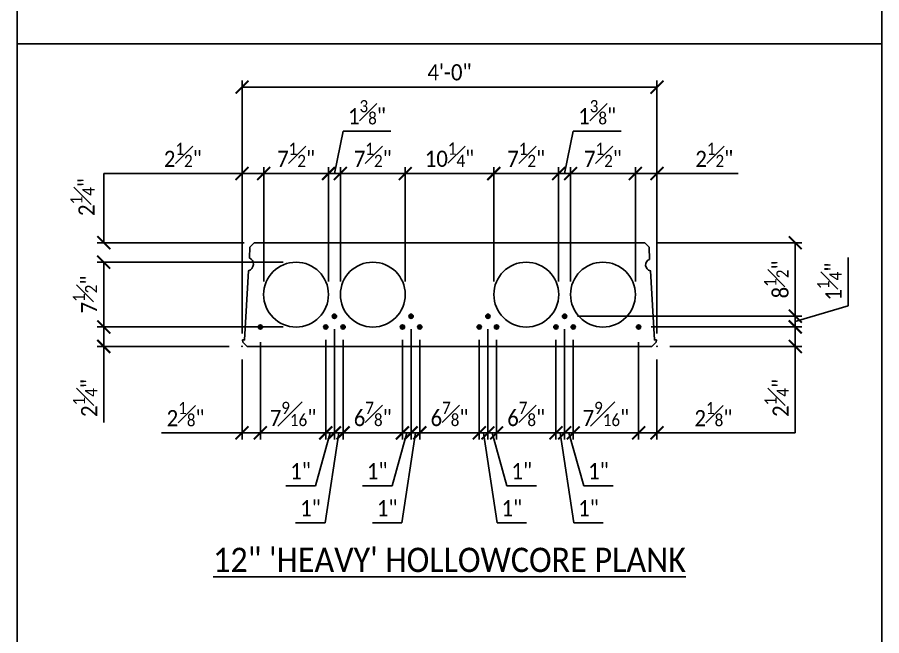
# Model space of a CAD drawing. Header units: inches. Extents: x -3086 to -2603, y 2997 to 3341.
# Drawn here: x -3085.9 to -2985.9, y 3068.5 to 3140 of the extents above; entities that cross this region are included whole.
import ezdxf

# ---------------------------------------------------------------- set-up
doc = ezdxf.new("R2010")
doc.units = ezdxf.units.IN
doc.header["$LTSCALE"] = 0.5
doc.header["$MEASUREMENT"] = 0
for name, color, linetype in [('PC PLK - 12H in CONT.', 150, 'Continuous'), ('PC PLK - 12L in CONT.', 151, 'Continuous'), ('PC PLK - DIMENSION', 220, 'Continuous'), ('PC PLK - TAG', 3, 'Continuous')]:
    doc.layers.add(name, color=color, linetype=linetype)
doc.layers.add('PC PLK - STRAND', color=7, linetype='Continuous', plot=False)
doc.layers.add('SHT - NO PLOT LINE 2', color=110, linetype='Continuous', plot=False)
doc.layers.get('0').freeze()
doc.styles.add('CMC-NARROW', font='calibril.ttf', dxfattribs={"width": 0.9})
doc.dimstyles.new('CMC-NARROW', dxfattribs={"dimscale": 96, "dimtxt": 0.078125, "dimasz": 0.0625, "dimexe": 0.03125, "dimexo": 0.0625, "dimgap": 0.03125, "dimtad": 1, "dimdec": 4, "dimzin": 3, "dimdsep": 46, "dimlunit": 4, "dimtxsty": 'CMC-NARROW', "dimblk": 'ARCHTICK', "dimcen": 0, "dimclrd": 256, "dimclre": 256, "dimclrt": 256, "dimazin": 1, "dimtfac": 0.75, "dimtdec": 4, "dimtofl": 0, "dimtmove": 1, "dimatfit": 0, "dimfxl": 1, "dimtfillclr": 256, "dimfrac": 1, "dimtzin": 0, "dimlwd": -1, "dimlwe": -1, "dimarcsym": 0})

# ---------------------------------------------------------------- blocks, each defined once
blk = doc.blocks.new('_ArchTick')
at = {"color": 0, "linetype": 'ByBlock', "const_width": 0.15}
blk.add_lwpolyline([(-0.5, -0.5), (0.5, 0.5)], dxfattribs=at)
blk = doc.blocks.new('*D156')
at = {"layer": 'Defpoints', "color": 0, "transparency": 16777216}
for p in [(-3011.94, 3131.93), (-3011.94, 3105.93), (-3059.94, 3101.93)]:
    blk.add_point(p, dxfattribs=at)
at = {"layer": 'PC PLK - DIMENSION', "transparency": 16777216}
for p, q in [((-3059.94, 3103.43), (-3059.94, 3132.68)), ((-3011.94, 3107.43), (-3011.94, 3132.68)), ((-3059.94, 3131.93), (-3011.94, 3131.93))]:
    blk.add_line(p, q, dxfattribs=at)
at = {"layer": 'PC PLK - DIMENSION', "transparency": 16777216, "xscale": 1.5, "yscale": 1.5, "zscale": 1.5, "rotation": 180}
blk.add_blockref('_ArchTick', (-3059.94, 3131.93), dxfattribs=at)
at = {"layer": 'PC PLK - DIMENSION', "transparency": 16777216, "xscale": 1.5, "yscale": 1.5, "zscale": 1.5}
blk.add_blockref('_ArchTick', (-3011.94, 3131.93), dxfattribs=at)
at = {"layer": 'PC PLK - DIMENSION', "transparency": 16777216, "insert": (-3035.94, 3133.63), "char_height": 1.875, "attachment_point": 5, "style": 'CMC-NARROW'}
blk.add_mtext('4\'-0"', dxfattribs=at)
blk = doc.blocks.new('*D157')
at = {"layer": 'Defpoints', "color": 0, "transparency": 16777216}
for p in [(-3057.44, 3121.93), (-3057.44, 3107.93), (-3059.94, 3101.93)]:
    blk.add_point(p, dxfattribs=at)
at = {"layer": 'PC PLK - DIMENSION', "transparency": 16777216}
for p, q in [((-3059.94, 3103.43), (-3059.94, 3122.68)), ((-3057.44, 3109.43), (-3057.44, 3122.68)), ((-3069.55, 3121.93), (-3059.94, 3121.93)), ((-3059.94, 3121.93), (-3061.44, 3121.93)), ((-3059.94, 3121.93), (-3057.44, 3121.93)), ((-3057.44, 3121.93), (-3055.94, 3121.93))]:
    blk.add_line(p, q, dxfattribs=at)
at = {"layer": 'PC PLK - DIMENSION', "transparency": 16777216, "xscale": 1.5, "yscale": 1.5, "zscale": 1.5}
blk.add_blockref('_ArchTick', (-3059.94, 3121.93), dxfattribs=at)
at = {"layer": 'PC PLK - DIMENSION', "transparency": 16777216, "xscale": 1.5, "yscale": 1.5, "zscale": 1.5, "rotation": 180}
blk.add_blockref('_ArchTick', (-3057.44, 3121.93), dxfattribs=at)
at = {"layer": 'PC PLK - DIMENSION', "transparency": 16777216, "insert": (-3066.79, 3124.09), "char_height": 1.875, "attachment_point": 5, "style": 'CMC-NARROW'}
blk.add_mtext('2{\\H0.75x;\\S1#2;}"', dxfattribs=at)
blk = doc.blocks.new('*D158')
at = {"layer": 'Defpoints', "color": 0, "transparency": 16777216}
for p in [(-3075.94, 3104.18), (-3053.69, 3104.18), (-3059.94, 3101.93)]:
    blk.add_point(p, dxfattribs=at)
at = {"layer": 'PC PLK - DIMENSION', "transparency": 16777216}
for p, q in [((-3075.94, 3104.18), (-3075.94, 3105.68)), ((-3055.19, 3104.18), (-3076.69, 3104.18)), ((-3075.94, 3101.93), (-3075.94, 3104.18)), ((-3061.44, 3101.93), (-3076.69, 3101.93)), ((-3075.94, 3101.93), (-3075.94, 3100.43)), ((-3075.94, 3093.14), (-3075.94, 3101.93))]:
    blk.add_line(p, q, dxfattribs=at)
at = {"layer": 'PC PLK - DIMENSION', "transparency": 16777216, "xscale": 1.5, "yscale": 1.5, "zscale": 1.5}
for p, rotation in [((-3075.94, 3104.18), 270), ((-3075.94, 3101.93), 90)]:
    blk.add_blockref('_ArchTick', p, dxfattribs=dict(at, rotation=rotation))
at = {"layer": 'PC PLK - DIMENSION', "transparency": 16777216, "insert": (-3078.1, 3095.96), "char_height": 1.875, "attachment_point": 5, "rotation": 90, "style": 'CMC-NARROW'}
blk.add_mtext('2{\\H0.75x;\\S1#4;}"', dxfattribs=at)
blk = doc.blocks.new('*D159')
at = {"layer": 'Defpoints', "color": 0, "transparency": 16777216}
for p in [(-3075.94, 3111.68), (-3053.69, 3111.68), (-3053.69, 3104.18)]:
    blk.add_point(p, dxfattribs=at)
at = {"layer": 'PC PLK - DIMENSION', "transparency": 16777216}
for p, q in [((-3055.19, 3111.68), (-3076.69, 3111.68)), ((-3075.94, 3104.18), (-3075.94, 3111.68)), ((-3055.19, 3104.18), (-3076.69, 3104.18))]:
    blk.add_line(p, q, dxfattribs=at)
at = {"layer": 'PC PLK - DIMENSION', "transparency": 16777216, "xscale": 1.5, "yscale": 1.5, "zscale": 1.5}
for p, rotation in [((-3075.94, 3111.68), 90), ((-3075.94, 3104.18), 270)]:
    blk.add_blockref('_ArchTick', p, dxfattribs=dict(at, rotation=rotation))
at = {"layer": 'PC PLK - DIMENSION', "transparency": 16777216, "insert": (-3078.11, 3107.93), "char_height": 1.875, "attachment_point": 5, "rotation": 90, "style": 'CMC-NARROW'}
blk.add_mtext('7{\\H0.75x;\\S1#2;}"', dxfattribs=at)
blk = doc.blocks.new('*D160')
at = {"layer": 'Defpoints', "color": 0, "transparency": 16777216}
for p in [(-3075.94, 3113.93), (-3058.19, 3113.93), (-3053.69, 3111.68)]:
    blk.add_point(p, dxfattribs=at)
at = {"layer": 'PC PLK - DIMENSION', "transparency": 16777216}
for p, q in [((-3075.94, 3113.93), (-3075.94, 3115.43)), ((-3059.69, 3113.93), (-3076.69, 3113.93)), ((-3055.19, 3111.68), (-3076.69, 3111.68)), ((-3075.94, 3111.68), (-3075.94, 3110.18))]:
    blk.add_line(p, q, dxfattribs=at)
at = {"layer": 'PC PLK - DIMENSION', "transparency": 16777216, "xscale": 1.5, "yscale": 1.5, "zscale": 1.5}
for p, rotation in [((-3075.94, 3113.93), 270), ((-3075.94, 3111.68), 90)]:
    blk.add_blockref('_ArchTick', p, dxfattribs=dict(at, rotation=rotation))
at = {"layer": 'PC PLK - DIMENSION', "transparency": 16777216, "insert": (-3078.41, 3119.21), "char_height": 1.875, "attachment_point": 5, "rotation": 90, "style": 'CMC-NARROW'}
blk.add_mtext('2{\\H0.75x;\\S1#4;}"', dxfattribs=at)
blk = doc.blocks.new('*D161')
at = {"layer": 'Defpoints', "color": 0, "transparency": 16777216}
for p in [(-3049.94, 3121.93), (-3057.44, 3107.93), (-3049.94, 3107.93)]:
    blk.add_point(p, dxfattribs=at)
at = {"layer": 'PC PLK - DIMENSION', "transparency": 16777216}
for p, q in [((-3057.44, 3109.43), (-3057.44, 3122.68)), ((-3049.94, 3109.43), (-3049.94, 3122.68)), ((-3057.44, 3121.93), (-3049.94, 3121.93))]:
    blk.add_line(p, q, dxfattribs=at)
at = {"layer": 'PC PLK - DIMENSION', "transparency": 16777216, "xscale": 1.5, "yscale": 1.5, "zscale": 1.5, "rotation": 180}
blk.add_blockref('_ArchTick', (-3057.44, 3121.93), dxfattribs=at)
at = {"layer": 'PC PLK - DIMENSION', "transparency": 16777216, "xscale": 1.5, "yscale": 1.5, "zscale": 1.5}
blk.add_blockref('_ArchTick', (-3049.94, 3121.93), dxfattribs=at)
at = {"layer": 'PC PLK - DIMENSION', "transparency": 16777216, "insert": (-3053.69, 3124.09), "char_height": 1.875, "attachment_point": 5, "style": 'CMC-NARROW'}
blk.add_mtext('7{\\H0.75x;\\S1#2;}"', dxfattribs=at)
blk = doc.blocks.new('*D149')
at = {"layer": 'Defpoints', "color": 0, "transparency": 16777216}
for p in [(-3057.82, 3103.93), (-3059.94, 3101.93), (-3057.82, 3091.93)]:
    blk.add_point(p, dxfattribs=at)
at = {"layer": 'PC PLK - DIMENSION', "transparency": 16777216}
for p, q in [((-3057.82, 3102.43), (-3057.82, 3091.18)), ((-3059.94, 3100.43), (-3059.94, 3091.18)), ((-3069.26, 3091.93), (-3059.94, 3091.93)), ((-3059.94, 3091.93), (-3061.44, 3091.93)), ((-3059.94, 3091.93), (-3057.82, 3091.93)), ((-3057.82, 3091.93), (-3056.32, 3091.93))]:
    blk.add_line(p, q, dxfattribs=at)
at = {"layer": 'PC PLK - DIMENSION', "transparency": 16777216, "xscale": 1.5, "yscale": 1.5, "zscale": 1.5}
blk.add_blockref('_ArchTick', (-3059.94, 3091.93), dxfattribs=at)
at = {"layer": 'PC PLK - DIMENSION', "transparency": 16777216, "xscale": 1.5, "yscale": 1.5, "zscale": 1.5, "rotation": 180}
blk.add_blockref('_ArchTick', (-3057.82, 3091.93), dxfattribs=at)
at = {"layer": 'PC PLK - DIMENSION', "transparency": 16777216, "insert": (-3066.47, 3094.1), "char_height": 1.875, "attachment_point": 5, "style": 'CMC-NARROW'}
blk.add_mtext('2{\\H0.75x;\\S1#8;}"', dxfattribs=at)
blk = doc.blocks.new('*D150')
at = {"layer": 'Defpoints', "color": 0, "transparency": 16777216}
for p in [(-3050.25, 3104.18), (-3057.82, 3103.93), (-3050.25, 3091.93)]:
    blk.add_point(p, dxfattribs=at)
at = {"layer": 'PC PLK - DIMENSION', "transparency": 16777216}
for p, q in [((-3057.82, 3102.43), (-3057.82, 3091.18)), ((-3050.25, 3102.68), (-3050.25, 3091.18)), ((-3057.82, 3091.93), (-3050.25, 3091.93))]:
    blk.add_line(p, q, dxfattribs=at)
at = {"layer": 'PC PLK - DIMENSION', "transparency": 16777216, "xscale": 1.5, "yscale": 1.5, "zscale": 1.5, "rotation": 180}
blk.add_blockref('_ArchTick', (-3057.82, 3091.93), dxfattribs=at)
at = {"layer": 'PC PLK - DIMENSION', "transparency": 16777216, "xscale": 1.5, "yscale": 1.5, "zscale": 1.5}
blk.add_blockref('_ArchTick', (-3050.25, 3091.93), dxfattribs=at)
at = {"layer": 'PC PLK - DIMENSION', "transparency": 16777216, "insert": (-3054.04, 3094.12), "char_height": 1.875, "attachment_point": 5, "style": 'CMC-NARROW'}
blk.add_mtext('7{\\H0.75x;\\S9#16;}"', dxfattribs=at)
blk = doc.blocks.new('*D151')
at = {"layer": 'Defpoints', "color": 0, "transparency": 16777216}
for p in [(-3049.25, 3105.43), (-3050.25, 3104.18), (-3049.25, 3091.93)]:
    blk.add_point(p, dxfattribs=at)
at = {"layer": 'PC PLK - DIMENSION', "transparency": 16777216}
for p, q in [((-3049.25, 3103.93), (-3049.25, 3091.18)), ((-3050.25, 3102.68), (-3050.25, 3091.18)), ((-3050.25, 3091.93), (-3051.75, 3091.93)), ((-3049.75, 3091.93), (-3051.46, 3085.82)), ((-3050.25, 3091.93), (-3049.25, 3091.93)), ((-3049.25, 3091.93), (-3047.75, 3091.93)), ((-3051.46, 3085.82), (-3054.88, 3085.82))]:
    blk.add_line(p, q, dxfattribs=at)
at = {"layer": 'PC PLK - DIMENSION', "transparency": 16777216, "xscale": 1.5, "yscale": 1.5, "zscale": 1.5}
blk.add_blockref('_ArchTick', (-3050.25, 3091.93), dxfattribs=at)
at = {"layer": 'PC PLK - DIMENSION', "transparency": 16777216, "xscale": 1.5, "yscale": 1.5, "zscale": 1.5, "rotation": 180}
blk.add_blockref('_ArchTick', (-3049.25, 3091.93), dxfattribs=at)
at = {"layer": 'PC PLK - DIMENSION', "transparency": 16777216, "insert": (-3053.17, 3087.51), "char_height": 1.875, "attachment_point": 5, "style": 'CMC-NARROW'}
blk.add_mtext('1"', dxfattribs=at)
blk = doc.blocks.new('*D152')
at = {"layer": 'Defpoints', "color": 0, "transparency": 16777216}
for p in [(-3049.25, 3105.43), (-3048.25, 3104.18), (-3048.25, 3091.93)]:
    blk.add_point(p, dxfattribs=at)
at = {"layer": 'PC PLK - DIMENSION', "transparency": 16777216}
for p, q in [((-3049.25, 3103.93), (-3049.25, 3091.18)), ((-3048.25, 3102.68), (-3048.25, 3091.18)), ((-3049.25, 3091.93), (-3050.75, 3091.93)), ((-3048.75, 3091.93), (-3050.32, 3081.52)), ((-3049.25, 3091.93), (-3048.25, 3091.93)), ((-3048.25, 3091.93), (-3046.75, 3091.93)), ((-3050.32, 3081.52), (-3053.74, 3081.52))]:
    blk.add_line(p, q, dxfattribs=at)
at = {"layer": 'PC PLK - DIMENSION', "transparency": 16777216, "xscale": 1.5, "yscale": 1.5, "zscale": 1.5}
blk.add_blockref('_ArchTick', (-3049.25, 3091.93), dxfattribs=at)
at = {"layer": 'PC PLK - DIMENSION', "transparency": 16777216, "xscale": 1.5, "yscale": 1.5, "zscale": 1.5, "rotation": 180}
blk.add_blockref('_ArchTick', (-3048.25, 3091.93), dxfattribs=at)
at = {"layer": 'PC PLK - DIMENSION', "transparency": 16777216, "insert": (-3052.03, 3083.21), "char_height": 1.875, "attachment_point": 5, "style": 'CMC-NARROW'}
blk.add_mtext('1"', dxfattribs=at)
blk = doc.blocks.new('*D153')
at = {"layer": 'Defpoints', "color": 0, "transparency": 16777216}
for p in [(-3013.37, 3113.93), (-3022.63, 3105.43), (-2995.94, 3105.43)]:
    blk.add_point(p, dxfattribs=at)
at = {"layer": 'PC PLK - DIMENSION', "transparency": 16777216}
for p, q in [((-3011.87, 3113.93), (-2995.19, 3113.93)), ((-2995.94, 3113.93), (-2995.94, 3105.43)), ((-3021.13, 3105.43), (-2995.19, 3105.43))]:
    blk.add_line(p, q, dxfattribs=at)
at = {"layer": 'PC PLK - DIMENSION', "transparency": 16777216, "xscale": 1.5, "yscale": 1.5, "zscale": 1.5}
for p, rotation in [((-2995.94, 3113.93), 90), ((-2995.94, 3105.43), 270)]:
    blk.add_blockref('_ArchTick', p, dxfattribs=dict(at, rotation=rotation))
at = {"layer": 'PC PLK - DIMENSION', "transparency": 16777216, "insert": (-2998.12, 3109.68), "char_height": 1.875, "attachment_point": 5, "rotation": 90, "style": 'CMC-NARROW'}
blk.add_mtext('8{\\H0.75x;\\S1#2;}"', dxfattribs=at)
blk = doc.blocks.new('*D154')
at = {"layer": 'Defpoints', "color": 0, "transparency": 16777216}
for p in [(-3022.63, 3105.43), (-3014.13, 3104.18), (-2995.94, 3104.18)]:
    blk.add_point(p, dxfattribs=at)
at = {"layer": 'PC PLK - DIMENSION', "transparency": 16777216}
for p, q in [((-2989.84, 3106.63), (-2989.84, 3112.2)), ((-2995.94, 3105.43), (-2995.94, 3106.93)), ((-2995.94, 3104.8), (-2989.84, 3106.63)), ((-3021.13, 3105.43), (-2995.19, 3105.43)), ((-2995.94, 3105.43), (-2995.94, 3104.18)), ((-3012.63, 3104.18), (-2995.19, 3104.18)), ((-2995.94, 3104.18), (-2995.94, 3102.68))]:
    blk.add_line(p, q, dxfattribs=at)
at = {"layer": 'PC PLK - DIMENSION', "transparency": 16777216, "xscale": 1.5, "yscale": 1.5, "zscale": 1.5}
for p, rotation in [((-2995.94, 3105.43), 270), ((-2995.94, 3104.18), 90)]:
    blk.add_blockref('_ArchTick', p, dxfattribs=dict(at, rotation=rotation))
at = {"layer": 'PC PLK - DIMENSION', "transparency": 16777216, "insert": (-2992, 3109.42), "char_height": 1.875, "attachment_point": 5, "rotation": 90, "style": 'CMC-NARROW'}
blk.add_mtext('1{\\H0.75x;\\S1#4;}"', dxfattribs=at)
blk = doc.blocks.new('*D155')
at = {"layer": 'Defpoints', "color": 0, "transparency": 16777216}
for p in [(-3014.13, 3104.18), (-3011.94, 3101.93), (-2995.94, 3101.93)]:
    blk.add_point(p, dxfattribs=at)
at = {"layer": 'PC PLK - DIMENSION', "transparency": 16777216}
for p, q in [((-2995.94, 3104.18), (-2995.94, 3105.68)), ((-3012.63, 3104.18), (-2995.19, 3104.18)), ((-2995.94, 3104.18), (-2995.94, 3101.93)), ((-3010.44, 3101.93), (-2995.19, 3101.93)), ((-2995.94, 3101.93), (-2995.94, 3100.43)), ((-2995.94, 3093.15), (-2995.94, 3101.93))]:
    blk.add_line(p, q, dxfattribs=at)
at = {"layer": 'PC PLK - DIMENSION', "transparency": 16777216, "xscale": 1.5, "yscale": 1.5, "zscale": 1.5}
for p, rotation in [((-2995.94, 3104.18), 270), ((-2995.94, 3101.93), 90)]:
    blk.add_blockref('_ArchTick', p, dxfattribs=dict(at, rotation=rotation))
at = {"layer": 'PC PLK - DIMENSION', "transparency": 16777216, "insert": (-2998.1, 3095.97), "char_height": 1.875, "attachment_point": 5, "rotation": 90, "style": 'CMC-NARROW'}
blk.add_mtext('2{\\H0.75x;\\S1#4;}"', dxfattribs=at)
blk = doc.blocks.new('CMC - 12in HOLLOWCORE HEAVY PLAN USE')
at = {"layer": 'PC PLK - STRAND'}
h = blk.add_hatch(color=256, dxfattribs=at)
h.dxf.hatch_style = 1
h.paths.add_polyline_path([(10.44, 3.5, 1), (10.94, 3.5, 1)])
h = blk.add_hatch(color=256, dxfattribs=at)
h.dxf.hatch_style = 1
h.paths.add_polyline_path([(19.31, 3.5, 1), (19.81, 3.5, 1)])
h = blk.add_hatch(color=256, dxfattribs=at)
h.dxf.hatch_style = 1
h.paths.add_polyline_path([(28.19, 3.5, 1), (28.69, 3.5, 1)])
h = blk.add_hatch(color=256, dxfattribs=at)
h.dxf.hatch_style = 1
h.paths.add_polyline_path([(37.06, 3.5, 1), (37.56, 3.5, 1)])
h = blk.add_hatch(color=256, dxfattribs=at)
h.dxf.hatch_style = 1
h.paths.add_polyline_path([(1.88, 2.25, 1), (2.38, 2.25, 1)])
h = blk.add_hatch(color=256, dxfattribs=at)
h.dxf.hatch_style = 1
h.paths.add_polyline_path([(9.44, 2.25, 1), (9.94, 2.25, 1)])
h = blk.add_hatch(color=256, dxfattribs=at)
h.dxf.hatch_style = 1
h.paths.add_polyline_path([(11.44, 2.25, 1), (11.94, 2.25, 1)])
h = blk.add_hatch(color=256, dxfattribs=at)
h.dxf.hatch_style = 1
h.paths.add_polyline_path([(18.31, 2.25, 1), (18.81, 2.25, 1)])
h = blk.add_hatch(color=256, dxfattribs=at)
h.dxf.hatch_style = 1
h.paths.add_polyline_path([(20.31, 2.25, 1), (20.81, 2.25, 1)])
h = blk.add_hatch(color=256, dxfattribs=at)
h.dxf.hatch_style = 1
h.paths.add_polyline_path([(27.19, 2.25, 1), (27.69, 2.25, 1)])
h = blk.add_hatch(color=256, dxfattribs=at)
h.dxf.hatch_style = 1
h.paths.add_polyline_path([(29.19, 2.25, 1), (29.69, 2.25, 1)])
h = blk.add_hatch(color=256, dxfattribs=at)
h.dxf.hatch_style = 1
h.paths.add_polyline_path([(36.06, 2.25, 1), (36.56, 2.25, 1)])
h = blk.add_hatch(color=256, dxfattribs=at)
h.dxf.hatch_style = 1
h.paths.add_polyline_path([(38.06, 2.25, 1), (38.56, 2.25, 1)])
h = blk.add_hatch(color=256, dxfattribs=at)
h.dxf.hatch_style = 1
h.paths.add_polyline_path([(45.63, 2.25, 1), (46.13, 2.25, 1)])
at = {"layer": 'PC PLK - 12H in CONT.'}
blk.add_lwpolyline([(46.58, 12), (1.42, 12), (0.92, 11.5), (0.85, 10.25, -0.67896), (0.76, 8.76), (0.3, 0.75), (0.06, 0.75), (0.09, 0.51), (0.6, 0), (47.4, 0), (47.91, 0.51), (47.94, 0.75), (47.7, 0.75), (47.24, 8.76, -0.77), (47.15, 10.07), (47.08, 11.5)], format="xyb", close=True, dxfattribs=at)
for centre in [(6.25, 6), (15.13, 6), (32.88, 6), (41.75, 6)]:
    blk.add_circle(centre, 3.75, dxfattribs=at)
at = {"layer": 'PC PLK - 12L in CONT.'}
for p in [(0, 0), (48, 0)]:
    blk.add_point(p, dxfattribs=at)
at = {"layer": 'PC PLK - STRAND'}
for centre in [(10.69, 3.5), (19.56, 3.5), (28.44, 3.5), (37.31, 3.5), (2.13, 2.25), (9.69, 2.25), (11.69, 2.25), (18.56, 2.25), (20.56, 2.25), (27.44, 2.25), (29.44, 2.25), (36.31, 2.25), (38.31, 2.25), (45.88, 2.25)]:
    blk.add_circle(centre, 0.25, dxfattribs=at)
blk = doc.blocks.new('*D163')
at = {"layer": 'Defpoints', "color": 0, "transparency": 16777216}
for p in [(-3048.57, 3121.93), (-3049.94, 3107.93), (-3048.57, 3107.93)]:
    blk.add_point(p, dxfattribs=at)
at = {"layer": 'PC PLK - DIMENSION', "transparency": 16777216}
for p, q in [((-3049.25, 3121.93), (-3048.26, 3126.83)), ((-3048.26, 3126.83), (-3042.71, 3126.83)), ((-3049.94, 3109.43), (-3049.94, 3122.68)), ((-3048.57, 3109.43), (-3048.57, 3122.68)), ((-3049.94, 3121.93), (-3051.44, 3121.93)), ((-3049.94, 3121.93), (-3048.57, 3121.93)), ((-3048.57, 3121.93), (-3047.07, 3121.93))]:
    blk.add_line(p, q, dxfattribs=at)
at = {"layer": 'PC PLK - DIMENSION', "transparency": 16777216, "xscale": 1.5, "yscale": 1.5, "zscale": 1.5}
blk.add_blockref('_ArchTick', (-3049.94, 3121.93), dxfattribs=at)
at = {"layer": 'PC PLK - DIMENSION', "transparency": 16777216, "xscale": 1.5, "yscale": 1.5, "zscale": 1.5, "rotation": 180}
blk.add_blockref('_ArchTick', (-3048.57, 3121.93), dxfattribs=at)
at = {"layer": 'PC PLK - DIMENSION', "transparency": 16777216, "insert": (-3045.49, 3129.02), "char_height": 1.875, "attachment_point": 5, "style": 'CMC-NARROW'}
blk.add_mtext('1{\\H0.75x;\\S3#8;}"', dxfattribs=at)
blk = doc.blocks.new('*D164')
at = {"layer": 'Defpoints', "color": 0, "transparency": 16777216}
for p in [(-3041.07, 3121.93), (-3048.57, 3107.93), (-3041.07, 3107.93)]:
    blk.add_point(p, dxfattribs=at)
at = {"layer": 'PC PLK - DIMENSION', "transparency": 16777216}
for p, q in [((-3048.57, 3109.43), (-3048.57, 3122.68)), ((-3041.07, 3109.43), (-3041.07, 3122.68)), ((-3048.57, 3121.93), (-3041.07, 3121.93))]:
    blk.add_line(p, q, dxfattribs=at)
at = {"layer": 'PC PLK - DIMENSION', "transparency": 16777216, "xscale": 1.5, "yscale": 1.5, "zscale": 1.5, "rotation": 180}
blk.add_blockref('_ArchTick', (-3048.57, 3121.93), dxfattribs=at)
at = {"layer": 'PC PLK - DIMENSION', "transparency": 16777216, "xscale": 1.5, "yscale": 1.5, "zscale": 1.5}
blk.add_blockref('_ArchTick', (-3041.07, 3121.93), dxfattribs=at)
at = {"layer": 'PC PLK - DIMENSION', "transparency": 16777216, "insert": (-3044.82, 3124.09), "char_height": 1.875, "attachment_point": 5, "style": 'CMC-NARROW'}
blk.add_mtext('7{\\H0.75x;\\S1#2;}"', dxfattribs=at)
blk = doc.blocks.new('*D165')
at = {"layer": 'Defpoints', "color": 0, "transparency": 16777216}
for p in [(-3030.82, 3121.93), (-3041.07, 3107.93), (-3030.82, 3107.93)]:
    blk.add_point(p, dxfattribs=at)
at = {"layer": 'PC PLK - DIMENSION', "transparency": 16777216}
for p, q in [((-3041.07, 3109.43), (-3041.07, 3122.68)), ((-3030.82, 3109.43), (-3030.82, 3122.68)), ((-3041.07, 3121.93), (-3030.82, 3121.93))]:
    blk.add_line(p, q, dxfattribs=at)
at = {"layer": 'PC PLK - DIMENSION', "transparency": 16777216, "xscale": 1.5, "yscale": 1.5, "zscale": 1.5, "rotation": 180}
blk.add_blockref('_ArchTick', (-3041.07, 3121.93), dxfattribs=at)
at = {"layer": 'PC PLK - DIMENSION', "transparency": 16777216, "xscale": 1.5, "yscale": 1.5, "zscale": 1.5}
blk.add_blockref('_ArchTick', (-3030.82, 3121.93), dxfattribs=at)
at = {"layer": 'PC PLK - DIMENSION', "transparency": 16777216, "insert": (-3035.94, 3124.1), "char_height": 1.875, "attachment_point": 5, "style": 'CMC-NARROW'}
blk.add_mtext('10{\\H0.75x;\\S1#4;}"', dxfattribs=at)
blk = doc.blocks.new('*D166')
at = {"layer": 'Defpoints', "color": 0, "transparency": 16777216}
for p in [(-3023.32, 3121.93), (-3030.82, 3107.93), (-3023.32, 3107.93)]:
    blk.add_point(p, dxfattribs=at)
at = {"layer": 'PC PLK - DIMENSION', "transparency": 16777216}
for p, q in [((-3030.82, 3109.43), (-3030.82, 3122.68)), ((-3023.32, 3109.43), (-3023.32, 3122.68)), ((-3030.82, 3121.93), (-3023.32, 3121.93))]:
    blk.add_line(p, q, dxfattribs=at)
at = {"layer": 'PC PLK - DIMENSION', "transparency": 16777216, "xscale": 1.5, "yscale": 1.5, "zscale": 1.5, "rotation": 180}
blk.add_blockref('_ArchTick', (-3030.82, 3121.93), dxfattribs=at)
at = {"layer": 'PC PLK - DIMENSION', "transparency": 16777216, "xscale": 1.5, "yscale": 1.5, "zscale": 1.5}
blk.add_blockref('_ArchTick', (-3023.32, 3121.93), dxfattribs=at)
at = {"layer": 'PC PLK - DIMENSION', "transparency": 16777216, "insert": (-3027.07, 3124.09), "char_height": 1.875, "attachment_point": 5, "style": 'CMC-NARROW'}
blk.add_mtext('7{\\H0.75x;\\S1#2;}"', dxfattribs=at)
blk = doc.blocks.new('*D167')
at = {"layer": 'Defpoints', "color": 0, "transparency": 16777216}
for p in [(-3021.94, 3121.93), (-3023.32, 3107.93), (-3021.94, 3107.93)]:
    blk.add_point(p, dxfattribs=at)
at = {"layer": 'PC PLK - DIMENSION', "transparency": 16777216}
for p, q in [((-3022.63, 3121.93), (-3021.64, 3126.83)), ((-3021.64, 3126.83), (-3016.08, 3126.83)), ((-3023.32, 3109.43), (-3023.32, 3122.68)), ((-3021.94, 3109.43), (-3021.94, 3122.68)), ((-3023.32, 3121.93), (-3024.82, 3121.93)), ((-3023.32, 3121.93), (-3021.94, 3121.93)), ((-3021.94, 3121.93), (-3020.44, 3121.93))]:
    blk.add_line(p, q, dxfattribs=at)
at = {"layer": 'PC PLK - DIMENSION', "transparency": 16777216, "xscale": 1.5, "yscale": 1.5, "zscale": 1.5}
blk.add_blockref('_ArchTick', (-3023.32, 3121.93), dxfattribs=at)
at = {"layer": 'PC PLK - DIMENSION', "transparency": 16777216, "xscale": 1.5, "yscale": 1.5, "zscale": 1.5, "rotation": 180}
blk.add_blockref('_ArchTick', (-3021.94, 3121.93), dxfattribs=at)
at = {"layer": 'PC PLK - DIMENSION', "transparency": 16777216, "insert": (-3018.86, 3129.02), "char_height": 1.875, "attachment_point": 5, "style": 'CMC-NARROW'}
blk.add_mtext('1{\\H0.75x;\\S3#8;}"', dxfattribs=at)
blk = doc.blocks.new('*D168')
at = {"layer": 'Defpoints', "color": 0, "transparency": 16777216}
for p in [(-3014.44, 3121.93), (-3021.94, 3107.93), (-3014.44, 3107.93)]:
    blk.add_point(p, dxfattribs=at)
at = {"layer": 'PC PLK - DIMENSION', "transparency": 16777216}
for p, q in [((-3021.94, 3109.43), (-3021.94, 3122.68)), ((-3014.44, 3109.43), (-3014.44, 3122.68)), ((-3021.94, 3121.93), (-3014.44, 3121.93))]:
    blk.add_line(p, q, dxfattribs=at)
at = {"layer": 'PC PLK - DIMENSION', "transparency": 16777216, "xscale": 1.5, "yscale": 1.5, "zscale": 1.5, "rotation": 180}
blk.add_blockref('_ArchTick', (-3021.94, 3121.93), dxfattribs=at)
at = {"layer": 'PC PLK - DIMENSION', "transparency": 16777216, "xscale": 1.5, "yscale": 1.5, "zscale": 1.5}
blk.add_blockref('_ArchTick', (-3014.44, 3121.93), dxfattribs=at)
at = {"layer": 'PC PLK - DIMENSION', "transparency": 16777216, "insert": (-3018.19, 3124.09), "char_height": 1.875, "attachment_point": 5, "style": 'CMC-NARROW'}
blk.add_mtext('7{\\H0.75x;\\S1#2;}"', dxfattribs=at)
blk = doc.blocks.new('*D169')
at = {"layer": 'Defpoints', "color": 0, "transparency": 16777216}
for p in [(-3011.94, 3121.93), (-3014.44, 3107.93), (-3011.94, 3101.93)]:
    blk.add_point(p, dxfattribs=at)
at = {"layer": 'PC PLK - DIMENSION', "transparency": 16777216}
for p, q in [((-3014.44, 3109.43), (-3014.44, 3122.68)), ((-3011.94, 3103.43), (-3011.94, 3122.68)), ((-3014.44, 3121.93), (-3015.94, 3121.93)), ((-3014.44, 3121.93), (-3011.94, 3121.93)), ((-3011.94, 3121.93), (-3010.44, 3121.93)), ((-3002.56, 3121.93), (-3011.94, 3121.93))]:
    blk.add_line(p, q, dxfattribs=at)
at = {"layer": 'PC PLK - DIMENSION', "transparency": 16777216, "xscale": 1.5, "yscale": 1.5, "zscale": 1.5}
blk.add_blockref('_ArchTick', (-3014.44, 3121.93), dxfattribs=at)
at = {"layer": 'PC PLK - DIMENSION', "transparency": 16777216, "xscale": 1.5, "yscale": 1.5, "zscale": 1.5, "rotation": 180}
blk.add_blockref('_ArchTick', (-3011.94, 3121.93), dxfattribs=at)
at = {"layer": 'PC PLK - DIMENSION', "transparency": 16777216, "insert": (-3005.31, 3124.09), "char_height": 1.875, "attachment_point": 5, "style": 'CMC-NARROW'}
blk.add_mtext('2{\\H0.75x;\\S1#2;}"', dxfattribs=at)
blk = doc.blocks.new('*D170')
at = {"layer": 'Defpoints', "color": 0, "transparency": 16777216}
for p in [(-3014.07, 3103.93), (-3011.94, 3101.93), (-3014.07, 3091.93)]:
    blk.add_point(p, dxfattribs=at)
at = {"layer": 'PC PLK - DIMENSION', "transparency": 16777216}
for p, q in [((-3014.07, 3102.43), (-3014.07, 3091.18)), ((-3011.94, 3100.43), (-3011.94, 3091.18)), ((-3014.07, 3091.93), (-3015.57, 3091.93)), ((-3011.94, 3091.93), (-3014.07, 3091.93)), ((-3011.94, 3091.93), (-3010.44, 3091.93)), ((-3002.62, 3091.93), (-3011.94, 3091.93))]:
    blk.add_line(p, q, dxfattribs=at)
at = {"layer": 'PC PLK - DIMENSION', "transparency": 16777216, "xscale": 1.5, "yscale": 1.5, "zscale": 1.5}
blk.add_blockref('_ArchTick', (-3014.07, 3091.93), dxfattribs=at)
at = {"layer": 'PC PLK - DIMENSION', "transparency": 16777216, "xscale": 1.5, "yscale": 1.5, "zscale": 1.5, "rotation": 180}
blk.add_blockref('_ArchTick', (-3011.94, 3091.93), dxfattribs=at)
at = {"layer": 'PC PLK - DIMENSION', "transparency": 16777216, "insert": (-3005.41, 3094.1), "char_height": 1.875, "attachment_point": 5, "style": 'CMC-NARROW'}
blk.add_mtext('2{\\H0.75x;\\S1#8;}"', dxfattribs=at)
blk = doc.blocks.new('*D171')
at = {"layer": 'Defpoints', "color": 0, "transparency": 16777216}
for p in [(-3021.63, 3104.18), (-3014.07, 3103.93), (-3021.63, 3091.93)]:
    blk.add_point(p, dxfattribs=at)
at = {"layer": 'PC PLK - DIMENSION', "transparency": 16777216}
for p, q in [((-3021.63, 3102.68), (-3021.63, 3091.18)), ((-3014.07, 3102.43), (-3014.07, 3091.18)), ((-3014.07, 3091.93), (-3021.63, 3091.93))]:
    blk.add_line(p, q, dxfattribs=at)
at = {"layer": 'PC PLK - DIMENSION', "transparency": 16777216, "xscale": 1.5, "yscale": 1.5, "zscale": 1.5, "rotation": 180}
blk.add_blockref('_ArchTick', (-3021.63, 3091.93), dxfattribs=at)
at = {"layer": 'PC PLK - DIMENSION', "transparency": 16777216, "xscale": 1.5, "yscale": 1.5, "zscale": 1.5}
blk.add_blockref('_ArchTick', (-3014.07, 3091.93), dxfattribs=at)
at = {"layer": 'PC PLK - DIMENSION', "transparency": 16777216, "insert": (-3017.85, 3094.12), "char_height": 1.875, "attachment_point": 5, "style": 'CMC-NARROW'}
blk.add_mtext('7{\\H0.75x;\\S9#16;}"', dxfattribs=at)
blk = doc.blocks.new('*D172')
at = {"layer": 'Defpoints', "color": 0, "transparency": 16777216}
for p in [(-3048.25, 3104.18), (-3041.38, 3104.18), (-3041.38, 3091.93)]:
    blk.add_point(p, dxfattribs=at)
at = {"layer": 'PC PLK - DIMENSION', "transparency": 16777216}
for p, q in [((-3048.25, 3102.68), (-3048.25, 3091.18)), ((-3041.38, 3102.68), (-3041.38, 3091.18)), ((-3048.25, 3091.93), (-3041.38, 3091.93))]:
    blk.add_line(p, q, dxfattribs=at)
at = {"layer": 'PC PLK - DIMENSION', "transparency": 16777216, "xscale": 1.5, "yscale": 1.5, "zscale": 1.5, "rotation": 180}
blk.add_blockref('_ArchTick', (-3048.25, 3091.93), dxfattribs=at)
at = {"layer": 'PC PLK - DIMENSION', "transparency": 16777216, "xscale": 1.5, "yscale": 1.5, "zscale": 1.5}
blk.add_blockref('_ArchTick', (-3041.38, 3091.93), dxfattribs=at)
at = {"layer": 'PC PLK - DIMENSION', "transparency": 16777216, "insert": (-3044.82, 3094.11), "char_height": 1.875, "attachment_point": 5, "style": 'CMC-NARROW'}
blk.add_mtext('6{\\H0.75x;\\S7#8;}"', dxfattribs=at)
blk = doc.blocks.new('*D173')
at = {"layer": 'Defpoints', "color": 0, "transparency": 16777216}
for p in [(-3040.38, 3105.43), (-3041.38, 3104.18), (-3040.38, 3091.93)]:
    blk.add_point(p, dxfattribs=at)
at = {"layer": 'PC PLK - DIMENSION', "transparency": 16777216}
for p, q in [((-3040.38, 3103.93), (-3040.38, 3091.18)), ((-3041.38, 3102.68), (-3041.38, 3091.18)), ((-3041.38, 3091.93), (-3042.88, 3091.93)), ((-3040.88, 3091.93), (-3042.59, 3085.82)), ((-3041.38, 3091.93), (-3040.38, 3091.93)), ((-3040.38, 3091.93), (-3038.88, 3091.93)), ((-3042.59, 3085.82), (-3046.01, 3085.82))]:
    blk.add_line(p, q, dxfattribs=at)
at = {"layer": 'PC PLK - DIMENSION', "transparency": 16777216, "xscale": 1.5, "yscale": 1.5, "zscale": 1.5}
blk.add_blockref('_ArchTick', (-3041.38, 3091.93), dxfattribs=at)
at = {"layer": 'PC PLK - DIMENSION', "transparency": 16777216, "xscale": 1.5, "yscale": 1.5, "zscale": 1.5, "rotation": 180}
blk.add_blockref('_ArchTick', (-3040.38, 3091.93), dxfattribs=at)
at = {"layer": 'PC PLK - DIMENSION', "transparency": 16777216, "insert": (-3044.3, 3087.51), "char_height": 1.875, "attachment_point": 5, "style": 'CMC-NARROW'}
blk.add_mtext('1"', dxfattribs=at)
blk = doc.blocks.new('*D174')
at = {"layer": 'Defpoints', "color": 0, "transparency": 16777216}
for p in [(-3040.38, 3105.43), (-3039.38, 3104.18), (-3039.38, 3091.93)]:
    blk.add_point(p, dxfattribs=at)
at = {"layer": 'PC PLK - DIMENSION', "transparency": 16777216}
for p, q in [((-3040.38, 3103.93), (-3040.38, 3091.18)), ((-3039.38, 3102.68), (-3039.38, 3091.18)), ((-3040.38, 3091.93), (-3041.88, 3091.93)), ((-3039.88, 3091.93), (-3041.44, 3081.52)), ((-3040.38, 3091.93), (-3039.38, 3091.93)), ((-3039.38, 3091.93), (-3037.88, 3091.93)), ((-3041.44, 3081.52), (-3044.86, 3081.52))]:
    blk.add_line(p, q, dxfattribs=at)
at = {"layer": 'PC PLK - DIMENSION', "transparency": 16777216, "xscale": 1.5, "yscale": 1.5, "zscale": 1.5}
blk.add_blockref('_ArchTick', (-3040.38, 3091.93), dxfattribs=at)
at = {"layer": 'PC PLK - DIMENSION', "transparency": 16777216, "xscale": 1.5, "yscale": 1.5, "zscale": 1.5, "rotation": 180}
blk.add_blockref('_ArchTick', (-3039.38, 3091.93), dxfattribs=at)
at = {"layer": 'PC PLK - DIMENSION', "transparency": 16777216, "insert": (-3043.15, 3083.21), "char_height": 1.875, "attachment_point": 5, "style": 'CMC-NARROW'}
blk.add_mtext('1"', dxfattribs=at)
blk = doc.blocks.new('*D175')
at = {"layer": 'Defpoints', "color": 0, "transparency": 16777216}
for p in [(-3030.5, 3104.18), (-3023.63, 3104.18), (-3030.5, 3091.93)]:
    blk.add_point(p, dxfattribs=at)
at = {"layer": 'PC PLK - DIMENSION', "transparency": 16777216}
for p, q in [((-3030.5, 3102.68), (-3030.5, 3091.18)), ((-3023.63, 3102.68), (-3023.63, 3091.18)), ((-3023.63, 3091.93), (-3030.5, 3091.93))]:
    blk.add_line(p, q, dxfattribs=at)
at = {"layer": 'PC PLK - DIMENSION', "transparency": 16777216, "xscale": 1.5, "yscale": 1.5, "zscale": 1.5, "rotation": 180}
blk.add_blockref('_ArchTick', (-3030.5, 3091.93), dxfattribs=at)
at = {"layer": 'PC PLK - DIMENSION', "transparency": 16777216, "xscale": 1.5, "yscale": 1.5, "zscale": 1.5}
blk.add_blockref('_ArchTick', (-3023.63, 3091.93), dxfattribs=at)
at = {"layer": 'PC PLK - DIMENSION', "transparency": 16777216, "insert": (-3027.07, 3094.11), "char_height": 1.875, "attachment_point": 5, "style": 'CMC-NARROW'}
blk.add_mtext('6{\\H0.75x;\\S7#8;}"', dxfattribs=at)
blk = doc.blocks.new('*D176')
at = {"layer": 'Defpoints', "color": 0, "transparency": 16777216}
for p in [(-3031.5, 3105.43), (-3030.5, 3104.18), (-3031.5, 3091.93)]:
    blk.add_point(p, dxfattribs=at)
at = {"layer": 'PC PLK - DIMENSION', "transparency": 16777216}
for p, q in [((-3031.5, 3103.93), (-3031.5, 3091.18)), ((-3030.5, 3102.68), (-3030.5, 3091.18)), ((-3031.5, 3091.93), (-3033, 3091.93)), ((-3030.5, 3091.93), (-3031.5, 3091.93)), ((-3031, 3091.93), (-3029.3, 3085.82)), ((-3030.5, 3091.93), (-3029, 3091.93)), ((-3029.3, 3085.82), (-3025.88, 3085.82))]:
    blk.add_line(p, q, dxfattribs=at)
at = {"layer": 'PC PLK - DIMENSION', "transparency": 16777216, "xscale": 1.5, "yscale": 1.5, "zscale": 1.5}
blk.add_blockref('_ArchTick', (-3031.5, 3091.93), dxfattribs=at)
at = {"layer": 'PC PLK - DIMENSION', "transparency": 16777216, "xscale": 1.5, "yscale": 1.5, "zscale": 1.5, "rotation": 180}
blk.add_blockref('_ArchTick', (-3030.5, 3091.93), dxfattribs=at)
at = {"layer": 'PC PLK - DIMENSION', "transparency": 16777216, "insert": (-3027.59, 3087.51), "char_height": 1.875, "attachment_point": 5, "style": 'CMC-NARROW'}
blk.add_mtext('1"', dxfattribs=at)
blk = doc.blocks.new('*D177')
at = {"layer": 'Defpoints', "color": 0, "transparency": 16777216}
for p in [(-3031.5, 3105.43), (-3032.5, 3104.18), (-3032.5, 3091.93)]:
    blk.add_point(p, dxfattribs=at)
at = {"layer": 'PC PLK - DIMENSION', "transparency": 16777216}
for p, q in [((-3031.5, 3103.93), (-3031.5, 3091.18)), ((-3032.5, 3102.68), (-3032.5, 3091.18)), ((-3032.5, 3091.93), (-3034, 3091.93)), ((-3031.5, 3091.93), (-3032.5, 3091.93)), ((-3032, 3091.93), (-3030.44, 3081.52)), ((-3031.5, 3091.93), (-3030, 3091.93)), ((-3030.44, 3081.52), (-3027.02, 3081.52))]:
    blk.add_line(p, q, dxfattribs=at)
at = {"layer": 'PC PLK - DIMENSION', "transparency": 16777216, "xscale": 1.5, "yscale": 1.5, "zscale": 1.5}
blk.add_blockref('_ArchTick', (-3032.5, 3091.93), dxfattribs=at)
at = {"layer": 'PC PLK - DIMENSION', "transparency": 16777216, "xscale": 1.5, "yscale": 1.5, "zscale": 1.5, "rotation": 180}
blk.add_blockref('_ArchTick', (-3031.5, 3091.93), dxfattribs=at)
at = {"layer": 'PC PLK - DIMENSION', "transparency": 16777216, "insert": (-3028.73, 3083.21), "char_height": 1.875, "attachment_point": 5, "style": 'CMC-NARROW'}
blk.add_mtext('1"', dxfattribs=at)
blk = doc.blocks.new('*D178')
at = {"layer": 'Defpoints', "color": 0, "transparency": 16777216}
for p in [(-3022.63, 3105.43), (-3021.63, 3104.18), (-3022.63, 3091.93)]:
    blk.add_point(p, dxfattribs=at)
at = {"layer": 'PC PLK - DIMENSION', "transparency": 16777216}
for p, q in [((-3022.63, 3103.93), (-3022.63, 3091.18)), ((-3021.63, 3102.68), (-3021.63, 3091.18)), ((-3022.63, 3091.93), (-3024.13, 3091.93)), ((-3021.63, 3091.93), (-3022.63, 3091.93)), ((-3022.13, 3091.93), (-3020.42, 3085.82)), ((-3021.63, 3091.93), (-3020.13, 3091.93)), ((-3020.42, 3085.82), (-3017, 3085.82))]:
    blk.add_line(p, q, dxfattribs=at)
at = {"layer": 'PC PLK - DIMENSION', "transparency": 16777216, "xscale": 1.5, "yscale": 1.5, "zscale": 1.5}
blk.add_blockref('_ArchTick', (-3022.63, 3091.93), dxfattribs=at)
at = {"layer": 'PC PLK - DIMENSION', "transparency": 16777216, "xscale": 1.5, "yscale": 1.5, "zscale": 1.5, "rotation": 180}
blk.add_blockref('_ArchTick', (-3021.63, 3091.93), dxfattribs=at)
at = {"layer": 'PC PLK - DIMENSION', "transparency": 16777216, "insert": (-3018.71, 3087.51), "char_height": 1.875, "attachment_point": 5, "style": 'CMC-NARROW'}
blk.add_mtext('1"', dxfattribs=at)
blk = doc.blocks.new('*D179')
at = {"layer": 'Defpoints', "color": 0, "transparency": 16777216}
for p in [(-3022.63, 3105.43), (-3023.63, 3104.18), (-3023.63, 3091.93)]:
    blk.add_point(p, dxfattribs=at)
at = {"layer": 'PC PLK - DIMENSION', "transparency": 16777216}
for p, q in [((-3022.63, 3103.93), (-3022.63, 3091.18)), ((-3023.63, 3102.68), (-3023.63, 3091.18)), ((-3023.63, 3091.93), (-3025.13, 3091.93)), ((-3022.63, 3091.93), (-3023.63, 3091.93)), ((-3023.13, 3091.93), (-3021.57, 3081.52)), ((-3022.63, 3091.93), (-3021.13, 3091.93)), ((-3021.57, 3081.52), (-3018.15, 3081.52))]:
    blk.add_line(p, q, dxfattribs=at)
at = {"layer": 'PC PLK - DIMENSION', "transparency": 16777216, "xscale": 1.5, "yscale": 1.5, "zscale": 1.5}
blk.add_blockref('_ArchTick', (-3023.63, 3091.93), dxfattribs=at)
at = {"layer": 'PC PLK - DIMENSION', "transparency": 16777216, "xscale": 1.5, "yscale": 1.5, "zscale": 1.5, "rotation": 180}
blk.add_blockref('_ArchTick', (-3022.63, 3091.93), dxfattribs=at)
at = {"layer": 'PC PLK - DIMENSION', "transparency": 16777216, "insert": (-3019.86, 3083.21), "char_height": 1.875, "attachment_point": 5, "style": 'CMC-NARROW'}
blk.add_mtext('1"', dxfattribs=at)
blk = doc.blocks.new('*D180')
at = {"layer": 'Defpoints', "color": 0, "transparency": 16777216}
for p in [(-3039.38, 3104.18), (-3032.5, 3104.18), (-3032.5, 3091.93)]:
    blk.add_point(p, dxfattribs=at)
at = {"layer": 'PC PLK - DIMENSION', "transparency": 16777216}
for p, q in [((-3039.38, 3102.68), (-3039.38, 3091.18)), ((-3032.5, 3102.68), (-3032.5, 3091.18)), ((-3039.38, 3091.93), (-3032.5, 3091.93))]:
    blk.add_line(p, q, dxfattribs=at)
at = {"layer": 'PC PLK - DIMENSION', "transparency": 16777216, "xscale": 1.5, "yscale": 1.5, "zscale": 1.5, "rotation": 180}
blk.add_blockref('_ArchTick', (-3039.38, 3091.93), dxfattribs=at)
at = {"layer": 'PC PLK - DIMENSION', "transparency": 16777216, "xscale": 1.5, "yscale": 1.5, "zscale": 1.5}
blk.add_blockref('_ArchTick', (-3032.5, 3091.93), dxfattribs=at)
at = {"layer": 'PC PLK - DIMENSION', "transparency": 16777216, "insert": (-3035.94, 3094.11), "char_height": 1.875, "attachment_point": 5, "style": 'CMC-NARROW'}
blk.add_mtext('6{\\H0.75x;\\S7#8;}"', dxfattribs=at)

msp = doc.modelspace()

# ---------------------------------------------------------------- linework, layer by layer
at = {"layer": 'PC PLK - DIMENSION'}
for p, q in [((-3059.94242, 3121.92645), (-3075.94242, 3121.92645)), ((-3075.94242, 3113.92645), (-3075.94242, 3121.92645)), ((-2995.94242, 3091.92645), (-2995.94242, 3101.92645)), ((-3011.94242, 3091.92645), (-2995.94242, 3091.92645))]:
    msp.add_line(p, q, dxfattribs=at)
at = {"layer": 'SHT - NO PLOT LINE 2'}
for points in [[(-3085.94242, 3136.92645), (-2985.94242, 3136.92645), (-2985.94242, 3206.92645), (-3085.94242, 3206.92645)], [(-3085.94242, 3066.92645), (-2985.94242, 3066.92645), (-2985.94242, 3136.92645), (-3085.94242, 3136.92645)]]:
    msp.add_lwpolyline(points, close=True, dxfattribs=at)

# ---------------------------------------------------------------- block references
at = {"layer": 'PC PLK - 12H in CONT.'}
msp.add_blockref('CMC - 12in HOLLOWCORE HEAVY PLAN USE', (-3059.94242, 3101.92645), dxfattribs=at)

# ---------------------------------------------------------------- texts
at = {"layer": 'PC PLK - TAG', "insert": (-3035.94242, 3077.22069), "char_height": 2.8125, "attachment_point": 5, "style": 'CMC-NARROW'}
msp.add_mtext('{\\L12" \'HEAVY\' HOLLOWCORE PLANK}', dxfattribs=at)

# ---------------------------------------------------------------- dimensions: what is measured, and where the dimension line sits
at = {"layer": 'PC PLK - DIMENSION'}
for base, p1, p2, picture, middle in [((-3011.94242, 3131.92645), (-3059.94242, 3101.92645), (-3011.94242, 3105.92645), '*D156', (-3035.94242, 3133.63415)), ((-3049.94242, 3121.92645), (-3057.44242, 3107.92645), (-3049.94242, 3107.92645), '*D161', (-3053.69242, 3124.09406)), ((-3041.06742, 3121.92645), (-3048.56742, 3107.92645), (-3041.06742, 3107.92645), '*D164', (-3044.81742, 3124.09406)), ((-3030.81742, 3121.92645), (-3041.06742, 3107.92645), (-3030.81742, 3107.92645), '*D165', (-3035.94242, 3124.09929)), ((-3023.31742, 3121.92645), (-3030.81742, 3107.92645), (-3023.31742, 3107.92645), '*D166', (-3027.06742, 3124.09406)), ((-3014.44242, 3121.92645), (-3021.94242, 3107.92645), (-3014.44242, 3107.92645), '*D168', (-3018.19242, 3124.09406)), ((-3050.25492, 3091.92645), (-3057.81742, 3103.92645), (-3050.25492, 3104.17645), '*D150', (-3054.03617, 3094.11624)), ((-3041.37992, 3091.92645), (-3048.25492, 3104.17645), (-3041.37992, 3104.17645), '*D172', (-3044.81742, 3094.11011)), ((-3032.50492, 3091.92645), (-3039.37992, 3104.17645), (-3032.50492, 3104.17645), '*D180', (-3035.94242, 3094.11011))]:
    dim = msp.add_linear_dim(base=base, p1=p1, p2=p2, dimstyle='CMC-NARROW', override={"dimscale": 24}, dxfattribs=at)
    dim.commit()
    dim.dimension.update_dxf_attribs({"geometry": picture, "text_midpoint": middle})
for base, p1, p2, picture, middle in [((-3048.56742, 3121.92645), (-3049.94242, 3107.92645), (-3048.56742, 3107.92645), '*D163', (-3047.51146, 3126.83078)), ((-3021.94242, 3121.92645), (-3023.31742, 3107.92645), (-3021.94242, 3107.92645), '*D167', (-3020.88646, 3126.83078)), ((-3057.44242, 3121.92645), (-3059.94242, 3101.92645), (-3057.44242, 3107.92645), '*D157', (-3066.79056, 3121.92645)), ((-3011.94242, 3121.92645), (-3014.44242, 3107.92645), (-3011.94242, 3101.92645), '*D169', (-3005.31304, 3122.1765)), ((-3049.25492, 3091.92645), (-3050.25492, 3104.17645), (-3049.25492, 3105.42645), '*D151', (-3052.21131, 3085.81972)), ((-3048.25492, 3091.92645), (-3049.25492, 3105.42645), (-3048.25492, 3104.17645), '*D152', (-3051.06874, 3081.52384)), ((-3040.37992, 3091.92645), (-3041.37992, 3104.17645), (-3040.37992, 3105.42645), '*D173', (-3043.33631, 3085.81972)), ((-3039.37992, 3091.92645), (-3040.37992, 3105.42645), (-3039.37992, 3104.17645), '*D174', (-3042.19374, 3081.52384)), ((-3057.81742, 3091.92645), (-3059.94242, 3101.92645), (-3057.81742, 3103.92645), '*D149', (-3066.47364, 3092.20448))]:
    dim = msp.add_linear_dim(base=base, p1=p1, p2=p2, dimstyle='CMC-NARROW', override={"dimscale": 24}, dxfattribs=at)
    dim.commit()
    dim.dimension.update_dxf_attribs({"geometry": picture, "text_midpoint": middle, "dimtype": 160})
for base, p1, p2, angle, picture, middle in [((-3075.94242, 3113.92645), (-3053.69242, 3111.67645), (-3058.19242, 3113.92645), 90, '*D160', (-3076.25207, 3119.21388)), ((-3075.94242, 3104.17645), (-3059.94242, 3101.92645), (-3053.69242, 3104.17645), 90, '*D158', (-3076.34198, 3095.96058)), ((-3032.50492, 3091.92645), (-3031.50492, 3105.42645), (-3032.50492, 3104.17645), 180, '*D177', (-3029.69111, 3081.52384)), ((-3031.50492, 3091.92645), (-3030.50492, 3104.17645), (-3031.50492, 3105.42645), 180, '*D176', (-3028.54854, 3085.81972)), ((-3023.62992, 3091.92645), (-3022.62992, 3105.42645), (-3023.62992, 3104.17645), 180, '*D179', (-3020.81611, 3081.52384)), ((-3022.62992, 3091.92645), (-3021.62992, 3104.17645), (-3022.62992, 3105.42645), 180, '*D178', (-3019.67354, 3085.81972)), ((-2995.94242, 3101.92645), (-3014.12992, 3104.17645), (-3011.94242, 3101.92645), 90, '*D155', (-2996.37879, 3095.97346)), ((-3014.06742, 3091.92645), (-3011.94242, 3101.92645), (-3014.06742, 3103.92645), 180, '*D170', (-3005.41121, 3092.20448))]:
    dim = msp.add_linear_dim(base=base, p1=p1, p2=p2, angle=angle, dimstyle='CMC-NARROW', override={"dimscale": 24}, dxfattribs=at)
    dim.commit()
    dim.dimension.update_dxf_attribs({"geometry": picture, "text_midpoint": middle, "dimtype": 160})
for base, p1, p2, angle, picture, middle in [((-2995.94242, 3105.42645), (-3013.36614, 3113.92645), (-3022.62992, 3105.42645), 90, '*D153', (-2998.11796, 3109.67645)), ((-3075.94242, 3111.67645), (-3053.69242, 3104.17645), (-3053.69242, 3111.67645), 90, '*D159', (-3078.11003, 3107.92645)), ((-2995.94242, 3104.17645), (-3022.62992, 3105.42645), (-3014.12992, 3104.17645), 90, '*D154', (-2991.99627, 3107.38347)), ((-3030.50492, 3091.92645), (-3023.62992, 3104.17645), (-3030.50492, 3104.17645), 180, '*D175', (-3027.06742, 3094.11011)), ((-3021.62992, 3091.92645), (-3014.06742, 3103.92645), (-3021.62992, 3104.17645), 180, '*D171', (-3017.84867, 3094.11624))]:
    dim = msp.add_linear_dim(base=base, p1=p1, p2=p2, angle=angle, dimstyle='CMC-NARROW', override={"dimscale": 24}, dxfattribs=at)
    dim.commit()
    dim.dimension.update_dxf_attribs({"geometry": picture, "text_midpoint": middle})

doc.saveas('drawing.dxf')
